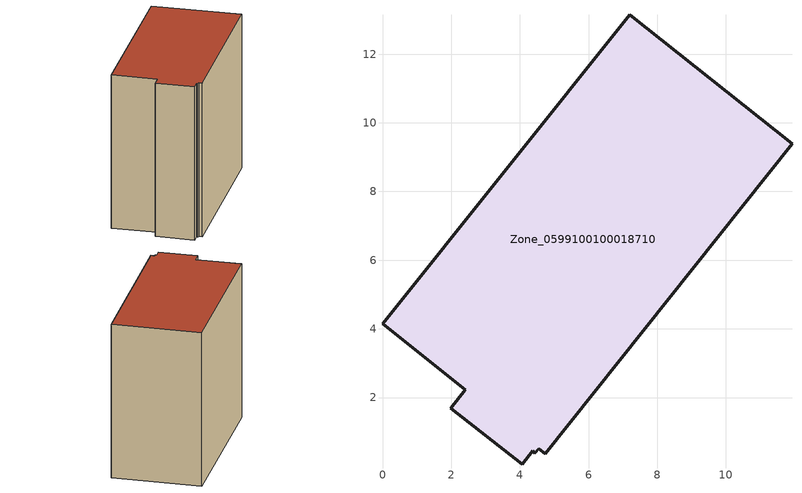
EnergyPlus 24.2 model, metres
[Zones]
Zone_0599100100018710
 floor ground (C_G): 4.07,0.05 1.99,1.7 2.41,2.22 0,4.14 7.2,13.15 11.92,9.39 4.74,0.36 4.55,0.52 4.43,0.37 4.37,0.46 z0
 wall outside (C_F): 1.99,1.7 4.07,0.05 4.37,0.46 4.43,0.37 4.55,0.52 4.74,0.36 11.92,9.39 7.2,13.15 0,4.14 2.41,2.22 1.99,1.7 z0:10.86
 roof outside (C_R): 4.37,0.46 4.43,0.37 4.55,0.52 4.74,0.36 11.92,9.39 7.2,13.15 0,4.14 2.41,2.22 1.99,1.7 4.07,0.05 z10.86
[BUILDING]
Pand.0599100100018710: North Axis=0; Terrain=City; Loads Convergence Tolerance Value=0.04; Temperature Convergence Tolerance Value=0.4; Solar Distribution=FullExterior; Maximum Number of Warmup Days=25; Minimum Number of Warmup Days=1
[Site:Location]
Rotterdam.The.Hague.AP_ZH_NLD Design_Conditions: Latitude=51.96; Longitude=4.45; Time Zone=1; Elevation=-4.5
[SITE:GROUNDTEMPERATURE:BUILDINGSURFACE]
18, 18, 18, 18, 18, 18, 18, 18, 18, 18, 18, 18
[MATERIAL] Thermal Absorptance=0.9; Solar Absorptance=0.7; Visible Absorptance=0.7
Name | Roughness | Thickness | Conductivity | Density | Specific Heat
G.TI.2015-2018 | MediumSmooth | 0.15 | 0.0428571 | 540 | 1210
F.TI.2015-2018 | Rough | 0.3 | 0.0666667 | 1920 | 840
R.TI.2015-2018 | MediumRough | 0.2 | 0.0333333 | 1500 | 1000
[CONSTRUCTION]
C_G: G.TI.2015-2018
C_F: F.TI.2015-2018
C_R: R.TI.2015-2018
[ZONE]
Zone_0599100100018710: Type=1; Multiplier=1; Ceiling Height=Autocalculate; Volume=Autocalculate; Floor Area=autocalculate; Part of Total Floor Area=Yes
[ZONEINFILTRATION:DESIGNFLOWRATE]
Infil_Zone_0599100100018710: Zone or ZoneList or Space or SpaceList=Zone_0599100100018710; Schedule=AlwaysOn; Design Flow Rate Calculation Method=Flow/Area; Flow Rate per Floor Area=0.0015; Constant Term Coefficient=1; Temperature Term Coefficient=0; Velocity Term Coefficient=0; Velocity Squared Term Coefficient=0
[HVACTEMPLATE:ZONE:IDEALLOADSAIRSYSTEM]
Zone_0599100100018710: Maximum Heating Supply Air Temperature=50; Minimum Cooling Supply Air Temperature=13; Maximum Heating Supply Air Humidity Ratio=0.0156; Minimum Cooling Supply Air Humidity Ratio=0.0077; Heating Limit=NoLimit; Cooling Limit=NoLimit; Dehumidification Control Type=ConstantSensibleHeatRatio; Cooling Sensible Heat Ratio=0.7; Dehumidification Setpoint=60; Humidification Control Type=None; Humidification Setpoint=30; Outdoor Air Method=None; Outdoor Air Flow Rate per Person=0.00944; Outdoor Air Flow Rate per Zone Floor Area=0; Outdoor Air Flow Rate per Zone=0; Demand Controlled Ventilation Type=None; Outdoor Air Economizer Type=NoEconomizer; Heat Recovery Type=None; Sensible Heat Recovery Effectiveness=0.7; Latent Heat Recovery Effectiveness=0.65
[ZONECONTROL:THERMOSTAT]
ThermostatControl_Zone_0599100100018710: Zone or ZoneList=Zone_0599100100018710; Control Type Schedule=DualSetpointControlType; Control 1=Thermostat_Zone_0599100100018710; Temperature Difference Between Cutout And Setpoint=0
[THERMOSTATSETPOINT:DUALSETPOINT]
Thermostat_Zone_0599100100018710: Heating Setpoint Temperature Schedule=HeatingSetpoint_Zone_0599100100018710; Cooling Setpoint Temperature Schedule=CoolingSetpoint_Zone_0599100100018710
[SCHEDULE:COMPACT]
HeatingSetpoint_Zone_0599100100018710: Through: 12/31, For: AllDays, Until: 24:00, 21
CoolingSetpoint_Zone_0599100100018710: Through: 12/31, For: AllDays, Until: 24:00, 24
DualSetpointControlType: Through: 12/31, For: AllDays, Until: 24:00, 4
AlwaysOn: Through: 12/31, For: AllDays, Until: 24:00, 1
